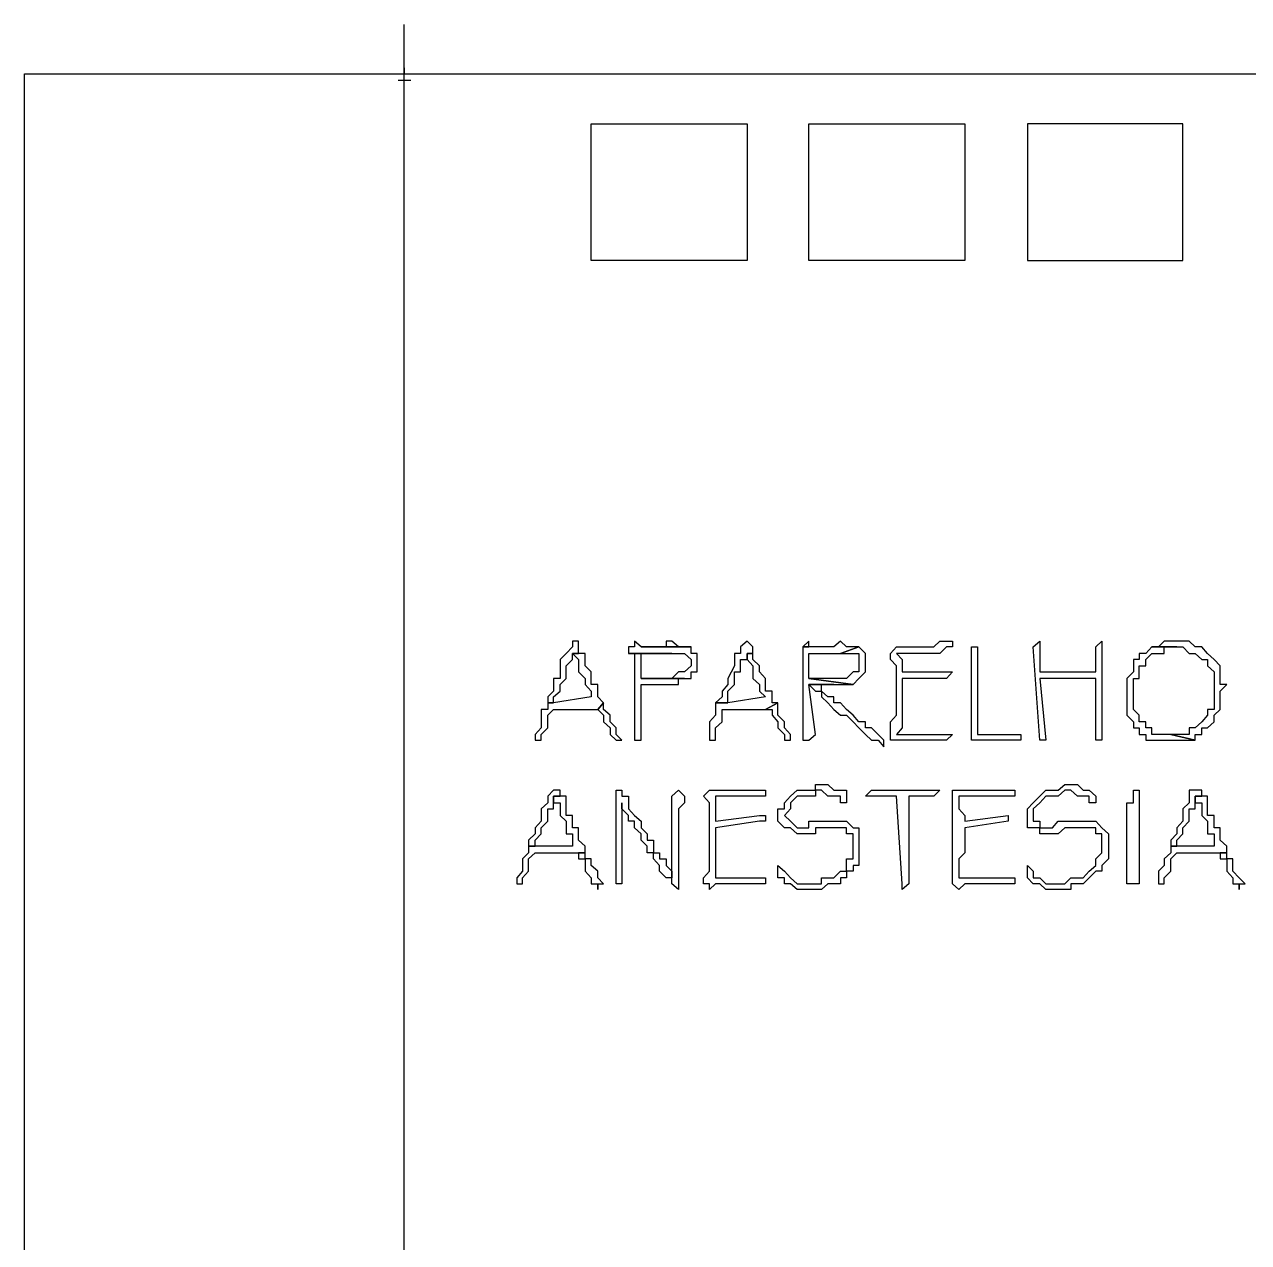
# Model space of a CAD drawing. Header units: millimetres. Extents: x -518.8 to -461.2, y 3.5 to 44.2.
# Drawn here: x -500.335 to -499.084, y 8.775 to 10.02 of the extents above; entities that cross this region are included whole.
import ezdxf

# ---------------------------------------------------------------- set-up
doc = ezdxf.new("R2010")
doc.units = ezdxf.units.MM
doc.header["$MEASUREMENT"] = 0
for name, color, linetype in [('10', 10, 'Continuous'), ('151', 151, 'Continuous'), ('16', 16, 'Continuous'), ('MYSOLIDS', 7, 'Continuous')]:
    doc.layers.add(name, color=color, linetype=linetype)

msp = doc.modelspace()

# ---------------------------------------------------------------- linework, layer by layer
at = {"layer": '10'}
for points in [[(-500.3346, 4.9526), (-500.3346, 9.9691)], [(-500.3346, 9.9691), (-495.2421, 9.9691)]]:
    msp.add_lwpolyline(points, dxfattribs=at)
at = {"layer": '151'}
for points in [[(-499.7557, 9.918), (-499.5963, 9.918), (-499.5963, 9.7782), (-499.7557, 9.7782), (-499.7557, 9.918)], [(-499.5331, 9.918), (-499.3737, 9.918), (-499.3737, 9.7782), (-499.5331, 9.7782), (-499.5331, 9.918)], [(-499.1511, 9.918), (-499.3098, 9.918), (-499.3098, 9.7782), (-499.1511, 9.7782), (-499.1511, 9.918)]]:
    msp.add_lwpolyline(points, dxfattribs=at)
at = {"layer": '16'}
for points in [[(-499.9466, 4.9015), (-499.9466, 10.0195)], [(-500.2842, 9.9691), (-499.8955, 9.9691)], [(-499.9527, 9.9691), (-499.9466, 9.9691), (-499.9466, 9.9691), (-499.9466, 9.9751)], [(-499.9466, 9.9751), (-499.9466, 9.9691), (-499.9466, 9.9691), (-499.9399, 9.9691)], [(-499.9399, 9.9624), (-499.9466, 9.9624), (-499.9466, 9.9624), (-499.9466, 9.9624), (-499.9466, 9.9624), (-499.9527, 9.9624)]]:
    msp.add_lwpolyline(points, dxfattribs=at)
at = {"layer": 'MYSOLIDS'}
for points in [[(-499.7745, 9.3894), (-499.7745, 9.3894), (-499.7745, 9.3894), (-499.7745, 9.3834), (-499.7745, 9.3834), (-499.7812, 9.3766), (-499.7812, 9.3766), (-499.7872, 9.3706), (-499.7872, 9.3639), (-499.7872, 9.3511), (-499.794, 9.3511), (-499.794, 9.3451), (-499.794, 9.3451), (-499.794, 9.3383), (-499.8, 9.3323), (-499.8, 9.3323), (-499.8, 9.3263), (-499.794, 9.3263), (-499.794, 9.3323), (-499.794, 9.3323), (-499.7872, 9.3383), (-499.7872, 9.3451), (-499.7872, 9.3451), (-499.7872, 9.3451), (-499.7812, 9.3511), (-499.7812, 9.3578), (-499.7812, 9.3578), (-499.7812, 9.3639), (-499.7745, 9.3706), (-499.7745, 9.3706), (-499.7745, 9.3766), (-499.7684, 9.3766), (-499.7684, 9.3834), (-499.7684, 9.3894), (-499.7745, 9.3894), (-499.7745, 9.3894)], [(-499.7113, 9.3894), (-499.7113, 9.3834), (-499.7113, 9.3834), (-499.7173, 9.3834), (-499.7173, 9.3766), (-499.673, 9.3766), (-499.673, 9.3766), (-499.6662, 9.3766), (-499.6602, 9.3766), (-499.6602, 9.3766), (-499.6602, 9.3766), (-499.6534, 9.3706), (-499.6534, 9.3706), (-499.6534, 9.3639), (-499.6534, 9.3639), (-499.6602, 9.3578), (-499.6602, 9.3578), (-499.6662, 9.3578), (-499.6662, 9.3578), (-499.673, 9.3511), (-499.673, 9.3511), (-499.679, 9.3511), (-499.6857, 9.3511), (-499.6857, 9.3511), (-499.6918, 9.3511), (-499.6985, 9.3511), (-499.7045, 9.3511), (-499.6602, 9.3511), (-499.6602, 9.3511), (-499.6534, 9.3511), (-499.6534, 9.3578), (-499.6474, 9.3578), (-499.6474, 9.3639), (-499.6474, 9.3706), (-499.6474, 9.3706), (-499.6474, 9.3766), (-499.6534, 9.3766), (-499.6534, 9.3834), (-499.6534, 9.3834), (-499.7045, 9.3834), (-499.7045, 9.3834), (-499.7113, 9.3894), (-499.7113, 9.3894)], [(-499.673, 9.3894), (-499.679, 9.3894), (-499.679, 9.3834), (-499.6857, 9.3834), (-499.6918, 9.3834), (-499.6985, 9.3834), (-499.6985, 9.3834), (-499.7045, 9.3834), (-499.6534, 9.3834), (-499.6602, 9.3834), (-499.6662, 9.3834), (-499.6662, 9.3834), (-499.673, 9.3894), (-499.673, 9.3894)], [(-499.5963, 9.3894), (-499.5963, 9.3894), (-499.5963, 9.3894), (-499.603, 9.3834), (-499.603, 9.3834), (-499.603, 9.3766), (-499.609, 9.3766), (-499.609, 9.3706), (-499.609, 9.3639), (-499.6158, 9.3511), (-499.6158, 9.3511), (-499.6158, 9.3451), (-499.6158, 9.3451), (-499.6218, 9.3383), (-499.6218, 9.3323), (-499.6218, 9.3323), (-499.6286, 9.3263), (-499.6158, 9.3263), (-499.6158, 9.3323), (-499.6158, 9.3323), (-499.6158, 9.3383), (-499.609, 9.3451), (-499.609, 9.3451), (-499.609, 9.3451), (-499.609, 9.3511), (-499.609, 9.3578), (-499.603, 9.3578), (-499.603, 9.3639), (-499.603, 9.3706), (-499.5963, 9.3706), (-499.5963, 9.3766), (-499.5902, 9.3766), (-499.5902, 9.3834), (-499.5963, 9.3894), (-499.5963, 9.3894), (-499.5963, 9.3894)], [(-499.5008, 9.3894), (-499.5008, 9.3894), (-499.5008, 9.3894), (-499.5075, 9.3834), (-499.5136, 9.3834), (-499.5136, 9.3834), (-499.5136, 9.3834), (-499.5203, 9.3834), (-499.5263, 9.3834), (-499.5331, 9.3834), (-499.5391, 9.3834), (-499.5391, 9.2939), (-499.5391, 9.2879), (-499.5331, 9.2879), (-499.5331, 9.2879), (-499.5263, 9.2939), (-499.5263, 9.2939), (-499.5331, 9.3451), (-499.5075, 9.3451), (-499.5008, 9.3451), (-499.5008, 9.3451), (-499.4948, 9.3451), (-499.488, 9.3451), (-499.488, 9.3451), (-499.5331, 9.3511), (-499.5331, 9.3766), (-499.5331, 9.3766), (-499.5263, 9.3766), (-499.5203, 9.3766), (-499.5136, 9.3766), (-499.5136, 9.3766), (-499.5075, 9.3766), (-499.5008, 9.3766), (-499.5008, 9.3766), (-499.482, 9.3834), (-499.482, 9.3834), (-499.482, 9.3834), (-499.488, 9.3834), (-499.4948, 9.3834), (-499.5008, 9.3894), (-499.5008, 9.3894)], [(-499.5331, 9.3894), (-499.5391, 9.3834), (-499.5391, 9.3834), (-499.5331, 9.3834), (-499.5331, 9.3834), (-499.5331, 9.3894), (-499.5331, 9.3894)], [(-499.482, 9.3834), (-499.5008, 9.3766), (-499.4948, 9.3766), (-499.4948, 9.3766), (-499.488, 9.3766), (-499.482, 9.3766), (-499.482, 9.3766), (-499.482, 9.3706), (-499.482, 9.3639), (-499.482, 9.3639), (-499.482, 9.3639), (-499.482, 9.3578), (-499.488, 9.3578), (-499.4948, 9.3511), (-499.4948, 9.3511), (-499.4948, 9.3511), (-499.5008, 9.3511), (-499.5008, 9.3511), (-499.5075, 9.3511), (-499.5136, 9.3511), (-499.5203, 9.3511), (-499.5263, 9.3511), (-499.5331, 9.3511), (-499.488, 9.3451), (-499.482, 9.3511), (-499.482, 9.3511), (-499.482, 9.3511), (-499.4752, 9.3578), (-499.4752, 9.3578), (-499.4752, 9.3639), (-499.4752, 9.3639), (-499.4752, 9.3706), (-499.4752, 9.3766), (-499.4752, 9.3766), (-499.482, 9.3834), (-499.482, 9.3834)], [(-499.4376, 9.3578), (-499.3925, 9.3578), (-499.3925, 9.3578), (-499.3925, 9.3578), (-499.3925, 9.3578), (-499.3865, 9.3578), (-499.3865, 9.3578), (-499.3925, 9.3511), (-499.3925, 9.3511), (-499.3925, 9.3511), (-499.3925, 9.3511), (-499.4376, 9.3511), (-499.4376, 9.3451), (-499.4376, 9.3451), (-499.4376, 9.3451), (-499.4376, 9.3451), (-499.4376, 9.3383), (-499.4376, 9.3323), (-499.4376, 9.3263), (-499.4376, 9.3263), (-499.4376, 9.3195), (-499.4376, 9.3195), (-499.4376, 9.3135), (-499.4376, 9.3067), (-499.4376, 9.3067), (-499.4376, 9.3007), (-499.4436, 9.2939), (-499.4436, 9.2939), (-499.4376, 9.2939), (-499.4308, 9.2939), (-499.4248, 9.2939), (-499.4248, 9.2939), (-499.4181, 9.2939), (-499.4121, 9.2939), (-499.4121, 9.2939), (-499.4053, 9.2939), (-499.3993, 9.2939), (-499.3993, 9.2939), (-499.3925, 9.2939), (-499.3925, 9.2939), (-499.3865, 9.2939), (-499.3865, 9.2939), (-499.3865, 9.2939), (-499.3865, 9.2939), (-499.3865, 9.2939), (-499.3925, 9.2879), (-499.3993, 9.2879), (-499.3993, 9.2879), (-499.4053, 9.2879), (-499.4053, 9.2879), (-499.4121, 9.2879), (-499.4181, 9.2879), (-499.4248, 9.2879), (-499.4248, 9.2879), (-499.4308, 9.2879), (-499.4376, 9.2879), (-499.4376, 9.2879), (-499.4436, 9.2879), (-499.4436, 9.2879), (-499.4496, 9.2879), (-499.4496, 9.2879), (-499.4496, 9.2939), (-499.4496, 9.2939), (-499.4496, 9.2939), (-499.4496, 9.2939), (-499.4496, 9.3007), (-499.4496, 9.3067), (-499.4436, 9.3135), (-499.4436, 9.3135), (-499.4436, 9.3195), (-499.4436, 9.3263), (-499.4436, 9.3323), (-499.4436, 9.3323), (-499.4436, 9.3383), (-499.4436, 9.3383), (-499.4436, 9.3451), (-499.4436, 9.3511), (-499.4436, 9.3578), (-499.4436, 9.3639), (-499.4436, 9.3639), (-499.4496, 9.3706), (-499.4496, 9.3766), (-499.4496, 9.3766), (-499.4496, 9.3766), (-499.4496, 9.3766), (-499.4436, 9.3834), (-499.4436, 9.3834), (-499.4436, 9.3834), (-499.4436, 9.3834), (-499.4376, 9.3834), (-499.4308, 9.3834), (-499.4248, 9.3834), (-499.4248, 9.3834), (-499.4248, 9.3834), (-499.4181, 9.3834), (-499.4121, 9.3834), (-499.4121, 9.3834), (-499.4053, 9.3834), (-499.3993, 9.3894), (-499.3993, 9.3894), (-499.3925, 9.3894), (-499.3925, 9.3894), (-499.3925, 9.3894), (-499.3865, 9.3894), (-499.3865, 9.3894), (-499.3865, 9.3834), (-499.3865, 9.3834), (-499.3865, 9.3834), (-499.3865, 9.3834), (-499.3925, 9.3834), (-499.3925, 9.3834), (-499.3993, 9.3766), (-499.4053, 9.3766), (-499.4121, 9.3766), (-499.4181, 9.3766), (-499.4248, 9.3766), (-499.4308, 9.3766), (-499.4308, 9.3766), (-499.4376, 9.3766), (-499.4436, 9.3766), (-499.4376, 9.3706), (-499.4376, 9.3706), (-499.4376, 9.3706), (-499.4376, 9.3639), (-499.4376, 9.3578), (-499.4376, 9.3578), (-499.4376, 9.3578), (-499.4376, 9.3578), (-499.4376, 9.3578)], [(-499.3609, 9.2939), (-499.3542, 9.2939), (-499.3481, 9.2939), (-499.3481, 9.2939), (-499.3421, 9.2939), (-499.3354, 9.2939), (-499.3354, 9.2939), (-499.3293, 9.2939), (-499.3226, 9.2939), (-499.3166, 9.2939), (-499.3166, 9.2939), (-499.3166, 9.2939), (-499.3166, 9.2939), (-499.3166, 9.2939), (-499.3166, 9.2939), (-499.3166, 9.2879), (-499.3166, 9.2879), (-499.3226, 9.2879), (-499.3293, 9.2879), (-499.3293, 9.2879), (-499.3293, 9.2879), (-499.3354, 9.2879), (-499.3421, 9.2879), (-499.3481, 9.2879), (-499.3481, 9.2879), (-499.3542, 9.2879), (-499.3609, 9.2879), (-499.3609, 9.2879), (-499.3609, 9.2879), (-499.3669, 9.2879), (-499.3669, 9.2879), (-499.3669, 9.2879), (-499.3669, 9.2879), (-499.3669, 9.2939), (-499.3669, 9.2939), (-499.3669, 9.3007), (-499.3669, 9.3067), (-499.3669, 9.3067), (-499.3669, 9.3135), (-499.3669, 9.3195), (-499.3669, 9.3263), (-499.3669, 9.3263), (-499.3669, 9.3323), (-499.3669, 9.3383), (-499.3669, 9.3451), (-499.3669, 9.3451), (-499.3669, 9.3451), (-499.3669, 9.3511), (-499.3669, 9.3578), (-499.3669, 9.3639), (-499.3669, 9.3639), (-499.3669, 9.3706), (-499.3669, 9.3766), (-499.3669, 9.3834), (-499.3669, 9.3834), (-499.3669, 9.3834), (-499.3669, 9.3834), (-499.3609, 9.3834), (-499.3609, 9.3834), (-499.3609, 9.3834), (-499.3609, 9.3834), (-499.3609, 9.3834), (-499.3609, 9.3834), (-499.3609, 9.3834), (-499.3609, 9.3766), (-499.3609, 9.3706), (-499.3609, 9.3639), (-499.3609, 9.3639), (-499.3609, 9.3578), (-499.3609, 9.3511), (-499.3609, 9.3511), (-499.3609, 9.3451), (-499.3609, 9.3383), (-499.3609, 9.3323), (-499.3609, 9.3323), (-499.3609, 9.3263), (-499.3609, 9.3263), (-499.3609, 9.3195), (-499.3609, 9.3135), (-499.3609, 9.3135), (-499.3609, 9.3067), (-499.3609, 9.3067), (-499.3609, 9.3007), (-499.3609, 9.2939), (-499.3609, 9.2939), (-499.3609, 9.2939), (-499.3609, 9.2939), (-499.3609, 9.2939)], [(-499.2399, 9.3511), (-499.2466, 9.3511), (-499.2466, 9.3511), (-499.2527, 9.3511), (-499.2587, 9.3511), (-499.2654, 9.3511), (-499.2654, 9.3511), (-499.2714, 9.3511), (-499.2714, 9.3511), (-499.2782, 9.3511), (-499.2842, 9.3511), (-499.291, 9.3511), (-499.291, 9.3511), (-499.297, 9.3511), (-499.291, 9.2879), (-499.297, 9.2879), (-499.297, 9.2879), (-499.297, 9.2879), (-499.297, 9.2879), (-499.297, 9.2879), (-499.297, 9.2879), (-499.297, 9.2879), (-499.297, 9.2879), (-499.3038, 9.3834), (-499.3038, 9.3834), (-499.3038, 9.3834), (-499.297, 9.3894), (-499.297, 9.3894), (-499.297, 9.3834), (-499.297, 9.3834), (-499.297, 9.3834), (-499.297, 9.3834), (-499.297, 9.3578), (-499.291, 9.3578), (-499.2842, 9.3578), (-499.2782, 9.3578), (-499.2782, 9.3578), (-499.2714, 9.3578), (-499.2654, 9.3578), (-499.2654, 9.3578), (-499.2587, 9.3578), (-499.2527, 9.3578), (-499.2466, 9.3578), (-499.2466, 9.3578), (-499.2399, 9.3578), (-499.2399, 9.3639), (-499.2399, 9.3706), (-499.2399, 9.3706), (-499.2399, 9.3766), (-499.2399, 9.3834), (-499.2399, 9.3834), (-499.2399, 9.3834), (-499.2399, 9.3834), (-499.2339, 9.3894), (-499.2339, 9.3894), (-499.2339, 9.3834), (-499.2339, 9.3834), (-499.2339, 9.3834), (-499.2339, 9.3834), (-499.2339, 9.3834), (-499.2339, 9.3766), (-499.2339, 9.3706), (-499.2339, 9.3639), (-499.2339, 9.3639), (-499.2339, 9.3578), (-499.2339, 9.3511), (-499.2339, 9.3451), (-499.2339, 9.3451), (-499.2339, 9.3383), (-499.2339, 9.3323), (-499.2339, 9.3323), (-499.2339, 9.3263), (-499.2339, 9.3195), (-499.2339, 9.3135), (-499.2339, 9.3135), (-499.2339, 9.3067), (-499.2339, 9.3007), (-499.2339, 9.2939), (-499.2339, 9.2939), (-499.2339, 9.2939), (-499.2339, 9.2939), (-499.2339, 9.2879), (-499.2339, 9.2879), (-499.2339, 9.2879), (-499.2339, 9.2879), (-499.2399, 9.2879), (-499.2399, 9.2879), (-499.2399, 9.2939), (-499.2399, 9.2939), (-499.2399, 9.2939), (-499.2399, 9.2939), (-499.2399, 9.3007), (-499.2399, 9.3067), (-499.2399, 9.3135), (-499.2399, 9.3135), (-499.2399, 9.3195), (-499.2399, 9.3263), (-499.2399, 9.3323), (-499.2399, 9.3323), (-499.2399, 9.3383), (-499.2399, 9.3451), (-499.2399, 9.3451), (-499.2399, 9.3511), (-499.2399, 9.3511), (-499.2399, 9.3511), (-499.2399, 9.3511), (-499.2399, 9.3511)], [(-499.1827, 9.3834), (-499.1887, 9.3766), (-499.1887, 9.3766), (-499.1955, 9.3766), (-499.1955, 9.3706), (-499.2015, 9.3706), (-499.2015, 9.3639), (-499.2015, 9.3639), (-499.2015, 9.3578), (-499.2083, 9.3511), (-499.2083, 9.3511), (-499.2083, 9.3451), (-499.2083, 9.3383), (-499.2083, 9.3323), (-499.2083, 9.3323), (-499.2083, 9.3263), (-499.2083, 9.3195), (-499.2083, 9.3195), (-499.2083, 9.3135), (-499.2015, 9.3067), (-499.2015, 9.3067), (-499.2015, 9.3007), (-499.1955, 9.3007), (-499.1955, 9.2939), (-499.1887, 9.2939), (-499.1887, 9.2879), (-499.1827, 9.2879), (-499.1827, 9.2879), (-499.176, 9.2879), (-499.1699, 9.2879), (-499.1632, 9.2879), (-499.1632, 9.2879), (-499.1572, 9.2879), (-499.1572, 9.2879), (-499.1511, 9.2879), (-499.1444, 9.2879), (-499.1444, 9.2879), (-499.1384, 9.2879), (-499.1632, 9.2939), (-499.1699, 9.2939), (-499.1699, 9.2939), (-499.176, 9.2939), (-499.1827, 9.2939), (-499.1827, 9.3007), (-499.1887, 9.3007), (-499.1887, 9.3007), (-499.1887, 9.3067), (-499.1955, 9.3067), (-499.1955, 9.3135), (-499.1955, 9.3135), (-499.2015, 9.3195), (-499.2015, 9.3263), (-499.2015, 9.3263), (-499.2015, 9.3323), (-499.2015, 9.3323), (-499.2015, 9.3383), (-499.2015, 9.3451), (-499.2015, 9.3511), (-499.1955, 9.3511), (-499.1955, 9.3578), (-499.1955, 9.3639), (-499.1887, 9.3639), (-499.1887, 9.3706), (-499.1887, 9.3706), (-499.1827, 9.3766), (-499.1827, 9.3766), (-499.176, 9.3766), (-499.1699, 9.3766), (-499.1699, 9.3834), (-499.1632, 9.3834), (-499.1572, 9.3834), (-499.1827, 9.3834), (-499.1827, 9.3834)], [(-499.1572, 9.3894), (-499.1572, 9.3894), (-499.1632, 9.3894), (-499.1699, 9.3894), (-499.1699, 9.3894), (-499.176, 9.3834), (-499.1827, 9.3834), (-499.1827, 9.3834), (-499.1572, 9.3834), (-499.1572, 9.3834), (-499.1511, 9.3834), (-499.1511, 9.3834), (-499.1444, 9.3766), (-499.1384, 9.3766), (-499.1384, 9.3766), (-499.1316, 9.3706), (-499.1256, 9.3706), (-499.1256, 9.3706), (-499.1256, 9.3639), (-499.1256, 9.3639), (-499.1188, 9.3578), (-499.1188, 9.3578), (-499.1188, 9.3511), (-499.1188, 9.3451), (-499.1188, 9.3383), (-499.1188, 9.3383), (-499.1188, 9.3323), (-499.1188, 9.3323), (-499.1188, 9.3263), (-499.1188, 9.3195), (-499.1256, 9.3195), (-499.1256, 9.3135), (-499.1256, 9.3135), (-499.1316, 9.3067), (-499.1316, 9.3067), (-499.1384, 9.3007), (-499.1384, 9.3007), (-499.1444, 9.3007), (-499.1444, 9.2939), (-499.1511, 9.2939), (-499.1572, 9.2939), (-499.1572, 9.2939), (-499.1632, 9.2939), (-499.1384, 9.2879), (-499.1384, 9.2939), (-499.1316, 9.2939), (-499.1316, 9.3007), (-499.1256, 9.3007), (-499.1256, 9.3007), (-499.1188, 9.3067), (-499.1188, 9.3135), (-499.1188, 9.3135), (-499.1128, 9.3195), (-499.1128, 9.3195), (-499.1128, 9.3263), (-499.1128, 9.3263), (-499.1128, 9.3323), (-499.1128, 9.3383), (-499.106, 9.3451), (-499.106, 9.3451), (-499.1128, 9.3451), (-499.1128, 9.3511), (-499.1128, 9.3578), (-499.1128, 9.3639), (-499.1128, 9.3639), (-499.1188, 9.3706), (-499.1188, 9.3706), (-499.1256, 9.3766), (-499.1256, 9.3766), (-499.1256, 9.3766), (-499.1316, 9.3834), (-499.1384, 9.3834), (-499.1384, 9.3834), (-499.1444, 9.3894), (-499.1511, 9.3894), (-499.1511, 9.3894), (-499.1572, 9.3894), (-499.1572, 9.3894)], [(-499.7684, 9.3766), (-499.7745, 9.3766), (-499.7745, 9.3766), (-499.7684, 9.3706), (-499.7684, 9.3639), (-499.7684, 9.3639), (-499.7684, 9.3578), (-499.7617, 9.3511), (-499.7617, 9.3511), (-499.7617, 9.3451), (-499.7617, 9.3451), (-499.7557, 9.3383), (-499.7557, 9.3323), (-499.7557, 9.3323), (-499.794, 9.3263), (-499.8, 9.3263), (-499.8, 9.3195), (-499.8068, 9.3195), (-499.8068, 9.3135), (-499.8068, 9.3067), (-499.8068, 9.3067), (-499.8068, 9.3007), (-499.8128, 9.2939), (-499.8128, 9.2939), (-499.8128, 9.2939), (-499.8128, 9.2879), (-499.8068, 9.2879), (-499.8068, 9.2879), (-499.8068, 9.2879), (-499.8068, 9.2939), (-499.8, 9.3007), (-499.8, 9.3007), (-499.8, 9.3067), (-499.8, 9.3135), (-499.8, 9.3135), (-499.794, 9.3195), (-499.7489, 9.3195), (-499.7429, 9.3263), (-499.7429, 9.3263), (-499.7489, 9.3323), (-499.7489, 9.3383), (-499.7489, 9.3383), (-499.7489, 9.3451), (-499.7557, 9.3451), (-499.7557, 9.3511), (-499.7557, 9.3578), (-499.7557, 9.3578), (-499.7617, 9.3639), (-499.7617, 9.3639), (-499.7617, 9.3639), (-499.7617, 9.3706), (-499.7617, 9.3766), (-499.7684, 9.3766), (-499.7684, 9.3766)], [(-499.7173, 9.3766), (-499.7173, 9.3766), (-499.7113, 9.3766), (-499.7113, 9.3706), (-499.7113, 9.3706), (-499.7113, 9.3639), (-499.7113, 9.3578), (-499.7113, 9.3578), (-499.7113, 9.3511), (-499.7113, 9.3451), (-499.7113, 9.3383), (-499.7113, 9.3383), (-499.7113, 9.3323), (-499.7113, 9.3263), (-499.7113, 9.3195), (-499.7113, 9.3195), (-499.7113, 9.3135), (-499.7113, 9.3067), (-499.7113, 9.3007), (-499.7113, 9.3007), (-499.7113, 9.2939), (-499.7113, 9.2879), (-499.7113, 9.2879), (-499.7113, 9.2879), (-499.7045, 9.2879), (-499.7045, 9.2939), (-499.7045, 9.2939), (-499.7045, 9.2939), (-499.7045, 9.3007), (-499.7045, 9.3067), (-499.7045, 9.3135), (-499.7045, 9.3135), (-499.7045, 9.3195), (-499.7045, 9.3263), (-499.7045, 9.3323), (-499.7045, 9.3323), (-499.7045, 9.3383), (-499.7045, 9.3383), (-499.7045, 9.3451), (-499.7045, 9.3451), (-499.6985, 9.3451), (-499.6918, 9.3451), (-499.6918, 9.3451), (-499.6857, 9.3451), (-499.679, 9.3451), (-499.673, 9.3451), (-499.673, 9.3451), (-499.6662, 9.3451), (-499.6662, 9.3511), (-499.6602, 9.3511), (-499.7045, 9.3511), (-499.7045, 9.3511), (-499.7045, 9.3578), (-499.7045, 9.3578), (-499.7045, 9.3639), (-499.7045, 9.3706), (-499.7045, 9.3766), (-499.7045, 9.3766), (-499.7045, 9.3766), (-499.6985, 9.3766), (-499.6918, 9.3766), (-499.6857, 9.3766), (-499.6857, 9.3766), (-499.6857, 9.3766), (-499.679, 9.3766), (-499.673, 9.3766), (-499.7173, 9.3766), (-499.7173, 9.3766)], [(-499.5902, 9.3766), (-499.5963, 9.3766), (-499.5963, 9.3766), (-499.5963, 9.3706), (-499.5902, 9.3639), (-499.5902, 9.3639), (-499.5902, 9.3578), (-499.5902, 9.3511), (-499.5902, 9.3511), (-499.5835, 9.3451), (-499.5835, 9.3451), (-499.5835, 9.3383), (-499.5775, 9.3323), (-499.5775, 9.3323), (-499.6158, 9.3263), (-499.6286, 9.3263), (-499.6286, 9.3195), (-499.6286, 9.3195), (-499.6286, 9.3135), (-499.6346, 9.3067), (-499.6346, 9.3067), (-499.6346, 9.3007), (-499.6346, 9.2939), (-499.6346, 9.2939), (-499.6346, 9.2939), (-499.6346, 9.2879), (-499.6346, 9.2879), (-499.6346, 9.2879), (-499.6286, 9.2879), (-499.6286, 9.2939), (-499.6286, 9.3007), (-499.6286, 9.3007), (-499.6218, 9.3067), (-499.6218, 9.3135), (-499.6218, 9.3135), (-499.6218, 9.3195), (-499.5775, 9.3195), (-499.5647, 9.3263), (-499.5707, 9.3263), (-499.5707, 9.3323), (-499.5707, 9.3383), (-499.5775, 9.3383), (-499.5775, 9.3451), (-499.5775, 9.3451), (-499.5775, 9.3511), (-499.5835, 9.3578), (-499.5835, 9.3578), (-499.5835, 9.3639), (-499.5835, 9.3639), (-499.5835, 9.3639), (-499.5902, 9.3706), (-499.5902, 9.3766), (-499.5902, 9.3766), (-499.5902, 9.3766)], [(-499.5075, 9.3451), (-499.5331, 9.3451), (-499.5263, 9.3383), (-499.5203, 9.3383), (-499.5203, 9.3323), (-499.5136, 9.3263), (-499.5136, 9.3263), (-499.5075, 9.3195), (-499.5075, 9.3195), (-499.5008, 9.3135), (-499.4948, 9.3135), (-499.4948, 9.3135), (-499.488, 9.3067), (-499.488, 9.3067), (-499.482, 9.3007), (-499.482, 9.3007), (-499.482, 9.3007), (-499.4752, 9.2939), (-499.4692, 9.2879), (-499.4624, 9.2879), (-499.4624, 9.2879), (-499.4564, 9.2812), (-499.4564, 9.2812), (-499.4564, 9.2812), (-499.4564, 9.2879), (-499.4564, 9.2879), (-499.4564, 9.2879), (-499.4624, 9.2939), (-499.4624, 9.2939), (-499.4624, 9.2939), (-499.4692, 9.3007), (-499.4692, 9.3007), (-499.4752, 9.3007), (-499.4752, 9.3067), (-499.482, 9.3067), (-499.488, 9.3135), (-499.488, 9.3135), (-499.4948, 9.3195), (-499.4948, 9.3195), (-499.5008, 9.3263), (-499.5008, 9.3263), (-499.5075, 9.3263), (-499.5075, 9.3323), (-499.5136, 9.3323), (-499.5203, 9.3383), (-499.5203, 9.3451), (-499.5203, 9.3451), (-499.5136, 9.3451), (-499.5075, 9.3451), (-499.5075, 9.3451)], [(-499.7429, 9.3263), (-499.7489, 9.3195), (-499.7489, 9.3195), (-499.7489, 9.3195), (-499.7429, 9.3135), (-499.7429, 9.3067), (-499.7429, 9.3067), (-499.7361, 9.3007), (-499.7361, 9.2939), (-499.7301, 9.2879), (-499.7301, 9.2879), (-499.7301, 9.2879), (-499.7301, 9.2879), (-499.7241, 9.2879), (-499.7301, 9.2939), (-499.7301, 9.3007), (-499.7301, 9.3007), (-499.7361, 9.3067), (-499.7361, 9.3135), (-499.7429, 9.3195), (-499.7429, 9.3263), (-499.7429, 9.3263)], [(-499.5647, 9.3263), (-499.5775, 9.3195), (-499.5707, 9.3195), (-499.5707, 9.3195), (-499.5707, 9.3135), (-499.5647, 9.3067), (-499.5647, 9.3067), (-499.5647, 9.3007), (-499.5579, 9.2939), (-499.5579, 9.2879), (-499.5579, 9.2879), (-499.5519, 9.2879), (-499.5519, 9.2879), (-499.5519, 9.2879), (-499.5519, 9.2939), (-499.5579, 9.3007), (-499.5579, 9.3007), (-499.5579, 9.3067), (-499.5647, 9.3135), (-499.5647, 9.3195), (-499.5647, 9.3263), (-499.5647, 9.3263)], [(-499.7872, 9.2308), (-499.794, 9.2308), (-499.794, 9.224), (-499.7872, 9.224), (-499.7872, 9.218), (-499.7872, 9.2112), (-499.7872, 9.2112), (-499.7812, 9.2052), (-499.7812, 9.2052), (-499.7812, 9.1985), (-499.7812, 9.1924), (-499.7745, 9.1924), (-499.7745, 9.1857), (-499.7745, 9.1797), (-499.8128, 9.1797), (-499.8196, 9.1797), (-499.8196, 9.1729), (-499.8256, 9.1669), (-499.8256, 9.1669), (-499.8256, 9.1601), (-499.8256, 9.1601), (-499.8256, 9.1541), (-499.8316, 9.1473), (-499.8316, 9.1473), (-499.8316, 9.1413), (-499.8316, 9.1413), (-499.8256, 9.1413), (-499.8256, 9.1413), (-499.8256, 9.1413), (-499.8256, 9.1473), (-499.8196, 9.1541), (-499.8196, 9.1541), (-499.8196, 9.1601), (-499.8196, 9.1601), (-499.8196, 9.1669), (-499.8128, 9.1729), (-499.7684, 9.1729), (-499.7617, 9.1729), (-499.7617, 9.1797), (-499.7684, 9.1857), (-499.7684, 9.1857), (-499.7684, 9.1924), (-499.7684, 9.1985), (-499.7745, 9.1985), (-499.7745, 9.2052), (-499.7745, 9.2052), (-499.7745, 9.2112), (-499.7812, 9.2112), (-499.7812, 9.218), (-499.7812, 9.218), (-499.7812, 9.224), (-499.7812, 9.2308), (-499.7872, 9.2308), (-499.7872, 9.2308)], [(-499.794, 9.2368), (-499.794, 9.2368), (-499.794, 9.2368), (-499.794, 9.2368), (-499.794, 9.2368), (-499.8, 9.2308), (-499.8, 9.224), (-499.8068, 9.218), (-499.8068, 9.2112), (-499.8068, 9.2052), (-499.8128, 9.1985), (-499.8128, 9.1985), (-499.8128, 9.1985), (-499.8128, 9.1924), (-499.8196, 9.1857), (-499.8196, 9.1797), (-499.8196, 9.1797), (-499.8128, 9.1797), (-499.8128, 9.1797), (-499.8128, 9.1857), (-499.8068, 9.1924), (-499.8068, 9.1924), (-499.8068, 9.1985), (-499.8068, 9.1985), (-499.8, 9.2052), (-499.8, 9.2052), (-499.8, 9.2112), (-499.8, 9.218), (-499.794, 9.218), (-499.794, 9.224), (-499.794, 9.2308), (-499.7872, 9.2308), (-499.7872, 9.2368), (-499.7872, 9.2368), (-499.794, 9.2368), (-499.794, 9.2368)], [(-499.7241, 9.224), (-499.7241, 9.1413), (-499.7241, 9.1413), (-499.7241, 9.1413), (-499.7301, 9.1413), (-499.7301, 9.1413), (-499.7301, 9.1413), (-499.7301, 9.1413), (-499.7301, 9.1413), (-499.7301, 9.1413), (-499.7301, 9.2308), (-499.7301, 9.2368), (-499.7301, 9.2368), (-499.7301, 9.2368), (-499.7301, 9.2368), (-499.7241, 9.2368), (-499.7241, 9.2368), (-499.7241, 9.2308), (-499.7241, 9.2308), (-499.7173, 9.2308), (-499.7173, 9.224), (-499.7173, 9.218), (-499.7113, 9.2112), (-499.7113, 9.2112), (-499.7045, 9.2052), (-499.7045, 9.2052), (-499.7045, 9.1985), (-499.6985, 9.1924), (-499.6985, 9.1924), (-499.6985, 9.1857), (-499.6918, 9.1857), (-499.6918, 9.1797), (-499.6918, 9.1729), (-499.6857, 9.1729), (-499.6857, 9.1669), (-499.679, 9.1669), (-499.679, 9.1601), (-499.673, 9.1541), (-499.673, 9.1541), (-499.673, 9.1473), (-499.673, 9.1541), (-499.673, 9.1601), (-499.673, 9.1601), (-499.673, 9.1669), (-499.673, 9.1669), (-499.673, 9.1729), (-499.673, 9.1797), (-499.673, 9.1857), (-499.673, 9.1857), (-499.673, 9.1924), (-499.673, 9.1985), (-499.673, 9.2052), (-499.673, 9.2052), (-499.673, 9.2112), (-499.673, 9.2112), (-499.673, 9.218), (-499.673, 9.224), (-499.673, 9.2308), (-499.673, 9.2308), (-499.673, 9.2308), (-499.6662, 9.2368), (-499.6662, 9.2368), (-499.6662, 9.2368), (-499.6662, 9.2368), (-499.6662, 9.2368), (-499.6662, 9.2368), (-499.6602, 9.2308), (-499.6602, 9.2308), (-499.6602, 9.2308), (-499.6602, 9.2308), (-499.6602, 9.224), (-499.6662, 9.218), (-499.6662, 9.218), (-499.6662, 9.2112), (-499.6662, 9.2052), (-499.6662, 9.1985), (-499.6662, 9.1985), (-499.6662, 9.1924), (-499.6662, 9.1857), (-499.6662, 9.1797), (-499.6662, 9.1797), (-499.6662, 9.1797), (-499.6662, 9.1729), (-499.6662, 9.1669), (-499.6662, 9.1669), (-499.6662, 9.1601), (-499.6662, 9.1541), (-499.6662, 9.1473), (-499.6662, 9.1473), (-499.6662, 9.1413), (-499.6662, 9.1413), (-499.6662, 9.1353), (-499.6662, 9.1353), (-499.6662, 9.1353), (-499.6662, 9.1353), (-499.6662, 9.1353), (-499.673, 9.1413), (-499.673, 9.1413), (-499.673, 9.1473), (-499.679, 9.1473), (-499.6857, 9.1541), (-499.6857, 9.1601), (-499.6918, 9.1669), (-499.6918, 9.1669), (-499.6918, 9.1729), (-499.6985, 9.1729), (-499.6985, 9.1797), (-499.6985, 9.1797), (-499.7045, 9.1857), (-499.7045, 9.1924), (-499.7045, 9.1924), (-499.7113, 9.1985), (-499.7113, 9.2052), (-499.7173, 9.2052), (-499.7173, 9.2112), (-499.7241, 9.218), (-499.7241, 9.218), (-499.7241, 9.224), (-499.7241, 9.224), (-499.7241, 9.224), (-499.7241, 9.224)], [(-499.6286, 9.2052), (-499.5835, 9.2112), (-499.5835, 9.2112), (-499.5775, 9.2112), (-499.5775, 9.2112), (-499.5775, 9.2052), (-499.5775, 9.2052), (-499.5775, 9.2052), (-499.5775, 9.2052), (-499.5835, 9.2052), (-499.5835, 9.2052), (-499.6286, 9.1985), (-499.6286, 9.1985), (-499.6286, 9.1985), (-499.6286, 9.1924), (-499.6286, 9.1924), (-499.6286, 9.1924), (-499.6286, 9.1857), (-499.6286, 9.1797), (-499.6286, 9.1729), (-499.6286, 9.1729), (-499.6286, 9.1669), (-499.6286, 9.1669), (-499.6286, 9.1601), (-499.6286, 9.1541), (-499.6286, 9.1541), (-499.6286, 9.1473), (-499.6286, 9.1473), (-499.6286, 9.1473), (-499.6218, 9.1473), (-499.6158, 9.1473), (-499.609, 9.1473), (-499.609, 9.1473), (-499.603, 9.1473), (-499.603, 9.1473), (-499.5963, 9.1473), (-499.5902, 9.1473), (-499.5835, 9.1473), (-499.5835, 9.1473), (-499.5835, 9.1473), (-499.5775, 9.1473), (-499.5775, 9.1473), (-499.5775, 9.1473), (-499.5775, 9.1473), (-499.5775, 9.1413), (-499.5835, 9.1413), (-499.5835, 9.1413), (-499.5902, 9.1413), (-499.5963, 9.1413), (-499.5963, 9.1413), (-499.603, 9.1413), (-499.609, 9.1413), (-499.609, 9.1413), (-499.6158, 9.1413), (-499.6218, 9.1413), (-499.6286, 9.1413), (-499.6286, 9.1413), (-499.6346, 9.1353), (-499.6346, 9.1353), (-499.6346, 9.1413), (-499.6346, 9.1413), (-499.6406, 9.1413), (-499.6406, 9.1413), (-499.6406, 9.1473), (-499.6406, 9.1473), (-499.6346, 9.1541), (-499.6346, 9.1601), (-499.6346, 9.1601), (-499.6346, 9.1669), (-499.6346, 9.1729), (-499.6346, 9.1797), (-499.6346, 9.1797), (-499.6346, 9.1857), (-499.6346, 9.1924), (-499.6346, 9.1924), (-499.6346, 9.1985), (-499.6346, 9.2052), (-499.6346, 9.2052), (-499.6346, 9.2112), (-499.6346, 9.218), (-499.6346, 9.224), (-499.6346, 9.224), (-499.6406, 9.2308), (-499.6406, 9.2308), (-499.6406, 9.2308), (-499.6346, 9.2368), (-499.6346, 9.2368), (-499.6346, 9.2368), (-499.6346, 9.2368), (-499.6286, 9.2368), (-499.6218, 9.2368), (-499.6158, 9.2368), (-499.6158, 9.2368), (-499.6158, 9.2368), (-499.609, 9.2368), (-499.603, 9.2368), (-499.603, 9.2368), (-499.5963, 9.2368), (-499.5902, 9.2368), (-499.5835, 9.2368), (-499.5835, 9.2368), (-499.5775, 9.2368), (-499.5775, 9.2368), (-499.5775, 9.2368), (-499.5775, 9.2368), (-499.5775, 9.2368), (-499.5775, 9.2368), (-499.5775, 9.2368), (-499.5775, 9.2308), (-499.5775, 9.2308), (-499.5835, 9.2308), (-499.5902, 9.2308), (-499.5963, 9.2308), (-499.603, 9.2308), (-499.609, 9.2308), (-499.6158, 9.2308), (-499.6158, 9.2308), (-499.6218, 9.2308), (-499.6286, 9.2308), (-499.6286, 9.2308), (-499.6286, 9.224), (-499.6286, 9.218), (-499.6286, 9.218), (-499.6286, 9.2112), (-499.6286, 9.2112), (-499.6286, 9.2052), (-499.6286, 9.2052), (-499.6286, 9.2052), (-499.6286, 9.2052)], [(-499.4948, 9.224), (-499.5008, 9.224), (-499.5008, 9.224), (-499.5008, 9.2308), (-499.5008, 9.2308), (-499.5075, 9.2308), (-499.5075, 9.2308), (-499.5136, 9.2308), (-499.5203, 9.2368), (-499.5203, 9.2368), (-499.5263, 9.2368), (-499.5263, 9.2308), (-499.5331, 9.2308), (-499.5391, 9.2308), (-499.5391, 9.2308), (-499.5451, 9.2308), (-499.5519, 9.224), (-499.5519, 9.224), (-499.5519, 9.218), (-499.5579, 9.2112), (-499.5579, 9.2112), (-499.5519, 9.2052), (-499.5519, 9.2052), (-499.5451, 9.1985), (-499.5451, 9.1985), (-499.5451, 9.1985), (-499.5391, 9.1985), (-499.5331, 9.1985), (-499.5331, 9.2052), (-499.5263, 9.2052), (-499.5263, 9.2052), (-499.5203, 9.2052), (-499.5136, 9.2052), (-499.5075, 9.2052), (-499.5075, 9.2052), (-499.5008, 9.2052), (-499.4948, 9.2052), (-499.4948, 9.2052), (-499.488, 9.1985), (-499.488, 9.1985), (-499.482, 9.1985), (-499.482, 9.1924), (-499.482, 9.1857), (-499.482, 9.1797), (-499.482, 9.1797), (-499.482, 9.1729), (-499.482, 9.1729), (-499.482, 9.1669), (-499.482, 9.1601), (-499.488, 9.1601), (-499.488, 9.1541), (-499.4948, 9.1541), (-499.4948, 9.1473), (-499.4948, 9.1473), (-499.5008, 9.1473), (-499.5008, 9.1413), (-499.5075, 9.1413), (-499.5136, 9.1413), (-499.5136, 9.1413), (-499.5203, 9.1353), (-499.5263, 9.1353), (-499.5263, 9.1353), (-499.5331, 9.1353), (-499.5391, 9.1353), (-499.5391, 9.1353), (-499.5451, 9.1353), (-499.5519, 9.1413), (-499.5519, 9.1413), (-499.5579, 9.1413), (-499.5579, 9.1473), (-499.5647, 9.1473), (-499.5647, 9.1541), (-499.5647, 9.1541), (-499.5647, 9.1541), (-499.5647, 9.1541), (-499.5647, 9.1601), (-499.5647, 9.1601), (-499.5579, 9.1541), (-499.5579, 9.1541), (-499.5579, 9.1541), (-499.5579, 9.1541), (-499.5519, 9.1473), (-499.5519, 9.1473), (-499.5519, 9.1473), (-499.5451, 9.1413), (-499.5391, 9.1413), (-499.5391, 9.1413), (-499.5331, 9.1413), (-499.5263, 9.1413), (-499.5203, 9.1413), (-499.5203, 9.1473), (-499.5136, 9.1473), (-499.5075, 9.1473), (-499.5075, 9.1473), (-499.5008, 9.1541), (-499.5008, 9.1541), (-499.4948, 9.1541), (-499.4948, 9.1601), (-499.4948, 9.1669), (-499.488, 9.1669), (-499.488, 9.1729), (-499.488, 9.1729), (-499.488, 9.1797), (-499.488, 9.1857), (-499.488, 9.1924), (-499.488, 9.1924), (-499.4948, 9.1924), (-499.4948, 9.1985), (-499.5008, 9.1985), (-499.5075, 9.1985), (-499.5075, 9.1985), (-499.5075, 9.1985), (-499.5136, 9.1985), (-499.5203, 9.1985), (-499.5263, 9.1985), (-499.5263, 9.1924), (-499.5331, 9.1924), (-499.5391, 9.1924), (-499.5391, 9.1924), (-499.5451, 9.1924), (-499.5519, 9.1985), (-499.5579, 9.1985), (-499.5579, 9.1985), (-499.5579, 9.1985), (-499.5647, 9.2052), (-499.5647, 9.2112), (-499.5647, 9.2112), (-499.5647, 9.218), (-499.5579, 9.218), (-499.5579, 9.224), (-499.5579, 9.224), (-499.5519, 9.2308), (-499.5519, 9.2308), (-499.5451, 9.2368), (-499.5391, 9.2368), (-499.5391, 9.2368), (-499.5331, 9.2368), (-499.5263, 9.2368), (-499.5263, 9.2428), (-499.5203, 9.2428), (-499.5203, 9.2428), (-499.5136, 9.2428), (-499.5075, 9.2368), (-499.5075, 9.2368), (-499.5008, 9.2368), (-499.4948, 9.2368), (-499.4948, 9.2308), (-499.4948, 9.2308), (-499.4948, 9.224), (-499.4948, 9.224), (-499.4948, 9.224), (-499.4948, 9.224), (-499.4948, 9.224), (-499.4948, 9.224), (-499.4948, 9.224)], [(-499.4053, 9.2368), (-499.4053, 9.2368), (-499.3993, 9.2368), (-499.3993, 9.2368), (-499.3993, 9.2368), (-499.3993, 9.2368), (-499.3993, 9.2368), (-499.3993, 9.2368), (-499.4053, 9.2308), (-499.4053, 9.2308), (-499.4308, 9.2308), (-499.4308, 9.1413), (-499.4308, 9.1413), (-499.4308, 9.1413), (-499.4376, 9.1353), (-499.4376, 9.1353), (-499.4376, 9.1413), (-499.4376, 9.1413), (-499.4376, 9.1413), (-499.4376, 9.1413), (-499.4436, 9.2308), (-499.4436, 9.2308), (-499.4496, 9.2308), (-499.4564, 9.2308), (-499.4624, 9.2308), (-499.4624, 9.2308), (-499.4692, 9.2308), (-499.4692, 9.2308), (-499.4692, 9.2308), (-499.4692, 9.2308), (-499.4752, 9.2308), (-499.4752, 9.2308), (-499.4692, 9.2368), (-499.4692, 9.2368), (-499.4692, 9.2368), (-499.4692, 9.2368), (-499.4624, 9.2368), (-499.4564, 9.2368), (-499.4564, 9.2368), (-499.4496, 9.2368), (-499.4496, 9.2368), (-499.4436, 9.2368), (-499.4376, 9.2368), (-499.4053, 9.2368), (-499.4053, 9.2368), (-499.4053, 9.2368)], [(-499.3737, 9.2052), (-499.3293, 9.2112), (-499.3293, 9.2112), (-499.3293, 9.2112), (-499.3293, 9.2112), (-499.3293, 9.2052), (-499.3293, 9.2052), (-499.3293, 9.2052), (-499.3293, 9.2052), (-499.3293, 9.2052), (-499.3293, 9.2052), (-499.3737, 9.1985), (-499.3737, 9.1985), (-499.3737, 9.1985), (-499.3737, 9.1924), (-499.3737, 9.1924), (-499.3737, 9.1924), (-499.3737, 9.1857), (-499.3737, 9.1797), (-499.3737, 9.1729), (-499.3737, 9.1729), (-499.3797, 9.1669), (-499.3797, 9.1669), (-499.3797, 9.1601), (-499.3797, 9.1541), (-499.3797, 9.1541), (-499.3797, 9.1473), (-499.3797, 9.1473), (-499.3737, 9.1473), (-499.3669, 9.1473), (-499.3609, 9.1473), (-499.3609, 9.1473), (-499.3542, 9.1473), (-499.3481, 9.1473), (-499.3481, 9.1473), (-499.3421, 9.1473), (-499.3421, 9.1473), (-499.3354, 9.1473), (-499.3293, 9.1473), (-499.3293, 9.1473), (-499.3226, 9.1473), (-499.3226, 9.1473), (-499.3226, 9.1473), (-499.3226, 9.1473), (-499.3226, 9.1413), (-499.3293, 9.1413), (-499.3354, 9.1413), (-499.3421, 9.1413), (-499.3421, 9.1413), (-499.3481, 9.1413), (-499.3481, 9.1413), (-499.3542, 9.1413), (-499.3609, 9.1413), (-499.3669, 9.1413), (-499.3669, 9.1413), (-499.3737, 9.1413), (-499.3737, 9.1413), (-499.3797, 9.1353), (-499.3797, 9.1353), (-499.3865, 9.1413), (-499.3865, 9.1413), (-499.3865, 9.1413), (-499.3865, 9.1413), (-499.3865, 9.1473), (-499.3865, 9.1473), (-499.3865, 9.1541), (-499.3865, 9.1601), (-499.3865, 9.1601), (-499.3865, 9.1669), (-499.3865, 9.1729), (-499.3865, 9.1797), (-499.3865, 9.1797), (-499.3865, 9.1857), (-499.3865, 9.1924), (-499.3865, 9.1924), (-499.3865, 9.1985), (-499.3865, 9.2052), (-499.3865, 9.2052), (-499.3865, 9.2112), (-499.3865, 9.218), (-499.3865, 9.224), (-499.3865, 9.224), (-499.3865, 9.2308), (-499.3865, 9.2308), (-499.3865, 9.2308), (-499.3865, 9.2368), (-499.3865, 9.2368), (-499.3797, 9.2368), (-499.3797, 9.2368), (-499.3737, 9.2368), (-499.3669, 9.2368), (-499.3669, 9.2368), (-499.3669, 9.2368), (-499.3609, 9.2368), (-499.3542, 9.2368), (-499.3542, 9.2368), (-499.3481, 9.2368), (-499.3421, 9.2368), (-499.3354, 9.2368), (-499.3354, 9.2368), (-499.3293, 9.2368), (-499.3293, 9.2368), (-499.3293, 9.2368), (-499.3226, 9.2368), (-499.3226, 9.2368), (-499.3226, 9.2368), (-499.3226, 9.2368), (-499.3226, 9.2368), (-499.3226, 9.2308), (-499.3293, 9.2308), (-499.3293, 9.2308), (-499.3354, 9.2308), (-499.3421, 9.2308), (-499.3481, 9.2308), (-499.3542, 9.2308), (-499.3609, 9.2308), (-499.3669, 9.2308), (-499.3737, 9.2308), (-499.3737, 9.2308), (-499.3797, 9.2308), (-499.3797, 9.224), (-499.3797, 9.218), (-499.3797, 9.218), (-499.3737, 9.2112), (-499.3737, 9.2112), (-499.3737, 9.2052), (-499.3737, 9.2052), (-499.3737, 9.2052), (-499.3737, 9.2052)], [(-499.2466, 9.224), (-499.2466, 9.224), (-499.2466, 9.224), (-499.2466, 9.2308), (-499.2466, 9.2308), (-499.2527, 9.2308), (-499.2527, 9.2308), (-499.2587, 9.2308), (-499.2654, 9.2368), (-499.2654, 9.2368), (-499.2714, 9.2368), (-499.2782, 9.2308), (-499.2782, 9.2308), (-499.2842, 9.2308), (-499.291, 9.2308), (-499.291, 9.2308), (-499.297, 9.224), (-499.297, 9.224), (-499.3038, 9.218), (-499.3038, 9.2112), (-499.3038, 9.2112), (-499.3038, 9.2052), (-499.297, 9.2052), (-499.297, 9.1985), (-499.291, 9.1985), (-499.291, 9.1985), (-499.2842, 9.1985), (-499.2842, 9.1985), (-499.2782, 9.2052), (-499.2714, 9.2052), (-499.2714, 9.2052), (-499.2654, 9.2052), (-499.2587, 9.2052), (-499.2587, 9.2052), (-499.2527, 9.2052), (-499.2466, 9.2052), (-499.2399, 9.2052), (-499.2399, 9.2052), (-499.2339, 9.1985), (-499.2339, 9.1985), (-499.2339, 9.1985), (-499.2271, 9.1924), (-499.2271, 9.1857), (-499.2271, 9.1797), (-499.2271, 9.1797), (-499.2271, 9.1729), (-499.2271, 9.1729), (-499.2271, 9.1669), (-499.2339, 9.1601), (-499.2339, 9.1601), (-499.2339, 9.1541), (-499.2399, 9.1541), (-499.2466, 9.1473), (-499.2466, 9.1473), (-499.2466, 9.1473), (-499.2527, 9.1413), (-499.2527, 9.1413), (-499.2587, 9.1413), (-499.2654, 9.1413), (-499.2654, 9.1353), (-499.2714, 9.1353), (-499.2782, 9.1353), (-499.2842, 9.1353), (-499.2842, 9.1353), (-499.291, 9.1353), (-499.291, 9.1353), (-499.297, 9.1413), (-499.3038, 9.1413), (-499.3038, 9.1413), (-499.3098, 9.1473), (-499.3098, 9.1473), (-499.3098, 9.1541), (-499.3098, 9.1541), (-499.3098, 9.1541), (-499.3098, 9.1541), (-499.3098, 9.1601), (-499.3098, 9.1601), (-499.3038, 9.1541), (-499.3038, 9.1541), (-499.3038, 9.1541), (-499.3038, 9.1541), (-499.3038, 9.1473), (-499.297, 9.1473), (-499.297, 9.1473), (-499.291, 9.1413), (-499.291, 9.1413), (-499.2842, 9.1413), (-499.2782, 9.1413), (-499.2714, 9.1413), (-499.2714, 9.1413), (-499.2654, 9.1473), (-499.2587, 9.1473), (-499.2587, 9.1473), (-499.2527, 9.1473), (-499.2466, 9.1541), (-499.2466, 9.1541), (-499.2466, 9.1541), (-499.2399, 9.1601), (-499.2399, 9.1669), (-499.2399, 9.1669), (-499.2339, 9.1729), (-499.2339, 9.1729), (-499.2339, 9.1797), (-499.2339, 9.1857), (-499.2339, 9.1924), (-499.2399, 9.1924), (-499.2399, 9.1924), (-499.2399, 9.1985), (-499.2466, 9.1985), (-499.2527, 9.1985), (-499.2527, 9.1985), (-499.2587, 9.1985), (-499.2587, 9.1985), (-499.2654, 9.1985), (-499.2714, 9.1985), (-499.2782, 9.1924), (-499.2842, 9.1924), (-499.2842, 9.1924), (-499.291, 9.1924), (-499.297, 9.1924), (-499.297, 9.1985), (-499.3038, 9.1985), (-499.3038, 9.1985), (-499.3098, 9.1985), (-499.3098, 9.2052), (-499.3098, 9.2112), (-499.3098, 9.2112), (-499.3098, 9.218), (-499.3098, 9.218), (-499.3038, 9.224), (-499.3038, 9.224), (-499.297, 9.2308), (-499.297, 9.2308), (-499.291, 9.2368), (-499.291, 9.2368), (-499.2842, 9.2368), (-499.2782, 9.2368), (-499.2782, 9.2368), (-499.2714, 9.2428), (-499.2654, 9.2428), (-499.2654, 9.2428), (-499.2587, 9.2428), (-499.2527, 9.2368), (-499.2527, 9.2368), (-499.2466, 9.2368), (-499.2466, 9.2368), (-499.2399, 9.2308), (-499.2399, 9.2308), (-499.2399, 9.224), (-499.2399, 9.224), (-499.2466, 9.224), (-499.2466, 9.224), (-499.2466, 9.224), (-499.2466, 9.224), (-499.2466, 9.224)], [(-499.1955, 9.1797), (-499.1955, 9.1729), (-499.1955, 9.1729), (-499.1955, 9.1669), (-499.1955, 9.1601), (-499.1955, 9.1601), (-499.1955, 9.1541), (-499.1955, 9.1473), (-499.1955, 9.1413), (-499.1955, 9.1413), (-499.2015, 9.1413), (-499.2015, 9.1413), (-499.2015, 9.1413), (-499.2015, 9.1413), (-499.2015, 9.1413), (-499.2015, 9.1413), (-499.2083, 9.1413), (-499.2083, 9.1413), (-499.2083, 9.1413), (-499.2083, 9.1413), (-499.2083, 9.1473), (-499.2083, 9.1473), (-499.2083, 9.1541), (-499.2083, 9.1601), (-499.2083, 9.1669), (-499.2083, 9.1669), (-499.2083, 9.1729), (-499.2083, 9.1797), (-499.2083, 9.1797), (-499.2083, 9.1857), (-499.2083, 9.1924), (-499.2083, 9.1985), (-499.2083, 9.2052), (-499.2083, 9.2052), (-499.2083, 9.2112), (-499.2083, 9.218), (-499.2083, 9.224), (-499.2015, 9.224), (-499.2015, 9.2308), (-499.2015, 9.2308), (-499.2015, 9.2308), (-499.2015, 9.2308), (-499.2015, 9.2368), (-499.2015, 9.2368), (-499.2015, 9.2368), (-499.2015, 9.2368), (-499.1955, 9.2368), (-499.1955, 9.2368), (-499.1955, 9.2308), (-499.1955, 9.2308), (-499.1955, 9.2308), (-499.1955, 9.2308), (-499.1955, 9.224), (-499.1955, 9.218), (-499.1955, 9.218), (-499.1955, 9.2112), (-499.1955, 9.2052), (-499.1955, 9.1985), (-499.1955, 9.1985), (-499.1955, 9.1924), (-499.1955, 9.1857), (-499.1955, 9.1797), (-499.1955, 9.1797), (-499.1955, 9.1797), (-499.1955, 9.1797), (-499.1955, 9.1797)], [(-499.1316, 9.2308), (-499.1384, 9.2308), (-499.1384, 9.224), (-499.1316, 9.224), (-499.1316, 9.218), (-499.1316, 9.2112), (-499.1316, 9.2112), (-499.1256, 9.2052), (-499.1256, 9.2052), (-499.1256, 9.1985), (-499.1256, 9.1924), (-499.1188, 9.1924), (-499.1188, 9.1857), (-499.1188, 9.1797), (-499.1572, 9.1797), (-499.1632, 9.1797), (-499.1632, 9.1729), (-499.1699, 9.1669), (-499.1699, 9.1669), (-499.1699, 9.1601), (-499.1699, 9.1601), (-499.176, 9.1541), (-499.176, 9.1473), (-499.176, 9.1473), (-499.176, 9.1413), (-499.176, 9.1413), (-499.1699, 9.1413), (-499.1699, 9.1413), (-499.1699, 9.1413), (-499.1699, 9.1473), (-499.1632, 9.1541), (-499.1632, 9.1541), (-499.1632, 9.1601), (-499.1632, 9.1601), (-499.1632, 9.1669), (-499.1572, 9.1729), (-499.1128, 9.1729), (-499.106, 9.1729), (-499.106, 9.1797), (-499.1128, 9.1857), (-499.1128, 9.1857), (-499.1128, 9.1924), (-499.1128, 9.1985), (-499.1188, 9.1985), (-499.1188, 9.2052), (-499.1188, 9.2052), (-499.1188, 9.2112), (-499.1256, 9.2112), (-499.1256, 9.218), (-499.1256, 9.218), (-499.1256, 9.224), (-499.1256, 9.2308), (-499.1316, 9.2308), (-499.1316, 9.2308)], [(-499.1384, 9.2368), (-499.1384, 9.2368), (-499.1384, 9.2368), (-499.1384, 9.2368), (-499.1444, 9.2368), (-499.1444, 9.2308), (-499.1444, 9.224), (-499.1511, 9.218), (-499.1511, 9.2112), (-499.1511, 9.2052), (-499.1572, 9.1985), (-499.1572, 9.1985), (-499.1572, 9.1985), (-499.1572, 9.1924), (-499.1632, 9.1857), (-499.1632, 9.1797), (-499.1632, 9.1797), (-499.1572, 9.1797), (-499.1572, 9.1797), (-499.1572, 9.1857), (-499.1511, 9.1924), (-499.1511, 9.1924), (-499.1511, 9.1985), (-499.1511, 9.1985), (-499.1444, 9.2052), (-499.1444, 9.2052), (-499.1444, 9.2112), (-499.1444, 9.218), (-499.1384, 9.218), (-499.1384, 9.224), (-499.1384, 9.2308), (-499.1316, 9.2308), (-499.1316, 9.2368), (-499.1316, 9.2368), (-499.1384, 9.2368), (-499.1384, 9.2368)], [(-499.7617, 9.1729), (-499.7684, 9.1729), (-499.7684, 9.1729), (-499.7684, 9.1669), (-499.7617, 9.1669), (-499.7617, 9.1601), (-499.7617, 9.1541), (-499.7557, 9.1473), (-499.7557, 9.1413), (-499.7489, 9.1413), (-499.7489, 9.1413), (-499.7489, 9.1353), (-499.7489, 9.1413), (-499.7429, 9.1413), (-499.7489, 9.1473), (-499.7489, 9.1473), (-499.7489, 9.1541), (-499.7557, 9.1601), (-499.7557, 9.1669), (-499.7617, 9.1669), (-499.7617, 9.1729), (-499.7617, 9.1729)], [(-499.106, 9.1729), (-499.1128, 9.1729), (-499.1128, 9.1729), (-499.1128, 9.1669), (-499.106, 9.1669), (-499.106, 9.1601), (-499.106, 9.1541), (-499.1, 9.1473), (-499.1, 9.1413), (-499.1, 9.1413), (-499.0933, 9.1413), (-499.0933, 9.1353), (-499.0933, 9.1413), (-499.0872, 9.1413), (-499.0933, 9.1473), (-499.0933, 9.1473), (-499.1, 9.1541), (-499.1, 9.1601), (-499.1, 9.1669), (-499.106, 9.1669), (-499.106, 9.1729), (-499.106, 9.1729)]]:
    msp.add_lwpolyline(points, dxfattribs=at)

doc.saveas('drawing.dxf')
